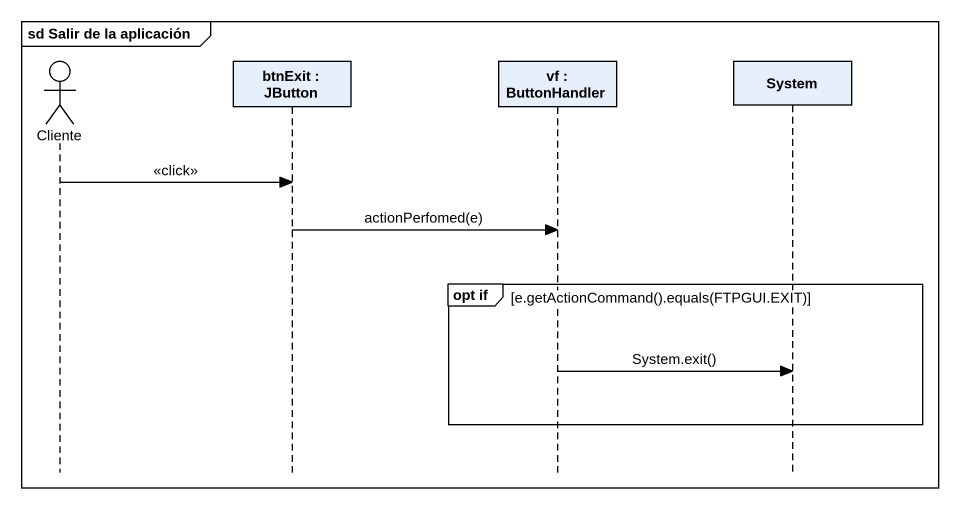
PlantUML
@startuml
mainframe sd Salir de la aplicación
hide footbox
actor Cliente
participant "btnExit : JButton" as btnExit
participant "vf : ButtonHandler" as vf
participant System

Cliente -> btnExit : <<click>>
btnExit -> vf : actionPerfomed(e)
group opt if [e.getActionCommand().equals(FTPGUI.EXIT)]
  vf -> System : System.exit()
end
@enduml
